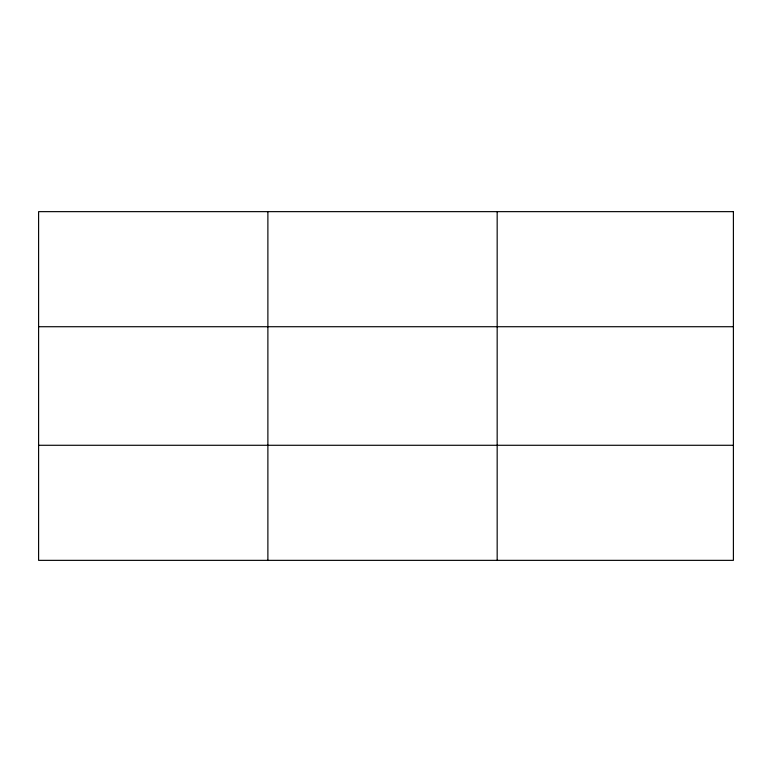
<?xml version="1.0" encoding="UTF-8"?>
<svg xmlns="http://www.w3.org/2000/svg" width="772" height="772" viewBox="0 0 772 772"><rect width="100%" height="100%" fill="white"/><g stroke="black" fill="none" stroke-linecap="round" stroke-linejoin="round"><path stroke-width="1.16" d="M267.884 560.356L267.884 211.644M497.168 560.356L497.168 211.644M38.6 326.72L733.4 326.72M38.6 445.28L733.4 445.28M733.4 211.644L733.4 560.356L38.6 560.356L38.6 211.644L733.4 211.644"/></g></svg>
